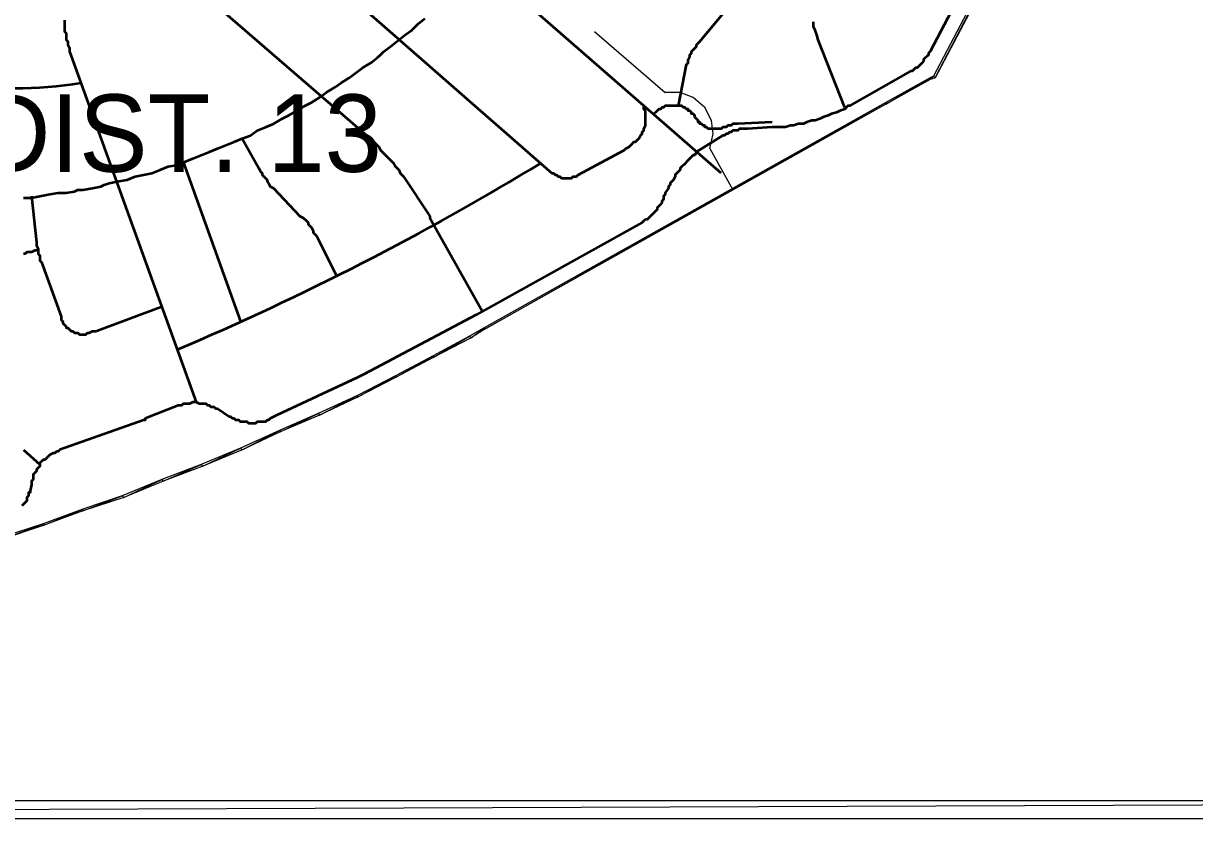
# Model space of a CAD drawing. Header units: inches. Extents: x 27 to 868, y 19 to 613.
# Drawn here: x 785.18 to 817.22, y 513.32 to 535.07 of the extents above; entities that cross this region are included whole.
import ezdxf

# ---------------------------------------------------------------- set-up
doc = ezdxf.new("R2010")
doc.units = ezdxf.units.IN
doc.header["$MEASUREMENT"] = 0
doc.layers.add('PDF_Geometry', color=7, linetype='Continuous')
doc.layers.add('PDF_Text', color=7, linetype='Continuous')
doc.styles.add('PDF Arial', font='arial.ttf')

msp = doc.modelspace()

# ---------------------------------------------------------------- linework, layer by layer
at = {"layer": 'PDF_Geometry', "color": 8, "lineweight": 35}
for points in [[(804.27, 530.976), (786.437, 546.513)], [(786.977, 542.054), (799.632, 530.976), (799.677, 530.976), (799.722, 530.931), (799.767, 530.931), (799.812, 530.886), (799.857, 530.886), (799.902, 530.841), (799.947, 530.841), (799.992, 530.841), (800.037, 530.841), (800.082, 530.841), (800.127, 530.841), (800.172, 530.841), (800.217, 530.886), (800.262, 530.886), (800.307, 530.886), (800.352, 530.931), (801.613, 531.607), (801.658, 531.652), (801.748, 531.697), (801.793, 531.742), (801.838, 531.787), (801.883, 531.832), (801.928, 531.832), (801.973, 531.877), (802.018, 531.922), (802.063, 532.012), (802.108, 532.057), (802.108, 532.102), (802.153, 532.147), (802.153, 532.192), (802.199, 532.282), (802.199, 532.327), (802.199, 532.372), (802.199, 532.462), (802.199, 532.507), (802.199, 532.552), (802.199, 532.642), (802.199, 532.687), (802.153, 532.732), (802.153, 532.777), (802.153, 532.823)], [(813.952, 541.874), (809.989, 534.309), (809.944, 534.264), (809.944, 534.219), (809.899, 534.174), (809.854, 534.129), (809.809, 534.084), (809.809, 534.038), (809.764, 533.993), (809.719, 533.948), (809.674, 533.903), (809.629, 533.858), (809.584, 533.858), (809.539, 533.813), (809.494, 533.768), (809.449, 533.768), (807.783, 532.823), (807.738, 532.823), (807.648, 532.732), (807.513, 532.687), (807.423, 532.642), (807.287, 532.597), (807.197, 532.552), (807.062, 532.507), (806.972, 532.462), (806.837, 532.417), (806.747, 532.417), (806.612, 532.372), (806.522, 532.327), (806.387, 532.327), (806.252, 532.282), (806.162, 532.282), (806.026, 532.237), (805.891, 532.237), (805.801, 532.237), (805.666, 532.237), (804.991, 532.192), (804.946, 532.192), (804.901, 532.192), (804.811, 532.192), (804.765, 532.192), (804.721, 532.147), (804.675, 532.147), (804.585, 532.147), (804.54, 532.102), (804.495, 532.102), (804.45, 532.057), (804.405, 532.057), (804.36, 532.012), (804.315, 532.012), (803.595, 531.562), (803.55, 531.472), (803.505, 531.472), (803.46, 531.427), (803.414, 531.381), (803.369, 531.336), (803.324, 531.291), (803.279, 531.246), (803.234, 531.201), (803.189, 531.156), (803.144, 531.111), (803.144, 531.066), (803.099, 531.021), (803.054, 530.976), (803.009, 530.931), (803.009, 530.886), (802.964, 530.796), (802.919, 530.751), (802.874, 530.706), (802.874, 530.661), (802.829, 530.616), (802.829, 530.571), (802.739, 530.436), (802.739, 530.391), (802.694, 530.346), (802.694, 530.256), (802.649, 530.211), (802.649, 530.166), (802.604, 530.121), (802.559, 530.076), (802.514, 530.03), (802.514, 529.985), (802.469, 529.94), (802.424, 529.895), (802.379, 529.85), (802.334, 529.805), (802.289, 529.76), (802.244, 529.715), (802.199, 529.715), (802.154, 529.67), (802.108, 529.625), (797.56, 527.103), (794.498, 525.482), (794.408, 525.437), (794.318, 525.392), (792.111, 524.356), (792.021, 524.311), (791.931, 524.266), (791.886, 524.221), (791.841, 524.221), (791.796, 524.176), (791.706, 524.176), (791.661, 524.176), (791.616, 524.176), (791.571, 524.176), (791.526, 524.131), (791.481, 524.131), (791.436, 524.131), (791.345, 524.131), (791.3, 524.176), (791.255, 524.176), (791.165, 524.176), (791.12, 524.176), (791.075, 524.221), (791.03, 524.221), (790.985, 524.221), (790.94, 524.266), (790.895, 524.266), (790.85, 524.311), (790.805, 524.311), (790.49, 524.536), (790.445, 524.536), (790.4, 524.581), (790.355, 524.581), (790.31, 524.581), (790.265, 524.626), (790.22, 524.626), (790.175, 524.671), (790.085, 524.671), (790.04, 524.671), (789.995, 524.671), (789.904, 524.717), (789.859, 524.717), (789.814, 524.717), (789.724, 524.671), (789.679, 524.671), (789.634, 524.671), (789.544, 524.671), (789.499, 524.626), (789.454, 524.626), (789.409, 524.626), (788.508, 524.266), (788.508, 524.221), (788.463, 524.221), (786.167, 523.411), (786.122, 523.366), (786.077, 523.366), (786.032, 523.32), (785.986, 523.32), (785.896, 523.275), (785.851, 523.23), (785.806, 523.185), (785.761, 523.14), (785.716, 523.14), (785.671, 523.095), (785.626, 523.05), (785.626, 522.96), (785.581, 522.915), (785.536, 522.87), (785.536, 522.825), (785.491, 522.78), (785.446, 522.735), (785.446, 522.645), (785.446, 522.6), (785.401, 522.555), (785.401, 522.465), (785.356, 522.285), (785.356, 522.24), (785.311, 522.24), (785.311, 522.195), (785.311, 522.15), (785.266, 522.105), (785.266, 522.015), (785.221, 521.969), (785.176, 521.924), (785.131, 521.879)], [(788.688, 537.101), (794.723, 531.877), (794.813, 531.787), (794.903, 531.697), (794.948, 531.607), (795.038, 531.517), (795.128, 531.427), (795.218, 531.336), (795.308, 531.246), (795.353, 531.156), (795.444, 531.066), (795.488, 530.976), (795.579, 530.886), (796.299, 529.805), (796.299, 529.76), (797.74, 527.193)], [(785.176, 530.301), (785.401, 530.301), (785.626, 530.346), (785.851, 530.391), (786.122, 530.436), (786.347, 530.436), (786.572, 530.481), (786.662, 530.526), (786.797, 530.526), (787.067, 530.571), (787.292, 530.616), (787.383, 530.661), (787.518, 530.706), (787.743, 530.751), (788.013, 530.796), (788.238, 530.886), (788.463, 530.931), (788.688, 530.976), (788.914, 531.066), (789.139, 531.156), (789.364, 531.201), (789.589, 531.291), (789.814, 531.381), (790.039, 531.472), (790.265, 531.562), (790.49, 531.652), (790.715, 531.742), (790.94, 531.832), (791.165, 531.922), (791.39, 532.012), (791.571, 532.147), (791.796, 532.237), (792.021, 532.327), (792.246, 532.462), (792.426, 532.552), (792.651, 532.687), (792.877, 532.823), (793.057, 532.913), (793.282, 533.048), (793.462, 533.183), (793.687, 533.318), (793.867, 533.453), (794.092, 533.588), (794.273, 533.723), (794.453, 533.858), (794.678, 533.993), (794.858, 534.129), (794.948, 534.219), (795.038, 534.309), (795.218, 534.444), (795.398, 534.579), (795.624, 534.759), (795.804, 534.894), (795.984, 535.074), (796.164, 535.209)], [(803.099, 532.823), (803.324, 533.948), (803.369, 533.993), (803.369, 534.038), (803.369, 534.083), (803.414, 534.174), (803.414, 534.219), (803.459, 534.264), (803.459, 534.309), (803.505, 534.354), (803.55, 534.399), (803.595, 534.444), (803.595, 534.489), (803.64, 534.534), (803.685, 534.579), (804.36, 535.389)], [(786.302, 535.164), (786.302, 535.074), (786.302, 535.029), (786.302, 534.984), (786.302, 534.894), (786.302, 534.849), (786.347, 534.804), (786.347, 534.714), (786.347, 534.669), (786.347, 534.624), (786.392, 534.579), (786.392, 534.489), (786.437, 534.399), (786.437, 534.309), (789.904, 524.717)], [(807.648, 532.778), (806.927, 534.624), (806.882, 534.759), (806.837, 534.894), (806.792, 534.984), (806.792, 535.119)], [(805.666, 532.372), (804.72, 532.327), (804.675, 532.327), (804.585, 532.327), (804.54, 532.282), (804.495, 532.282), (804.45, 532.282), (804.405, 532.237), (804.315, 532.237), (804.27, 532.192), (804.225, 532.192), (804.18, 532.192), (804.135, 532.192), (804.09, 532.192), (804.045, 532.192), (804, 532.192), (803.955, 532.192), (803.91, 532.192), (803.865, 532.237), (803.82, 532.237), (803.82, 532.282), (803.775, 532.282), (803.73, 532.327), (803.685, 532.327), (803.685, 532.372), (803.64, 532.372), (803.64, 532.417), (803.595, 532.462), (803.55, 532.507), (803.55, 532.552), (803.505, 532.597), (803.46, 532.597), (803.46, 532.642), (803.414, 532.687), (803.369, 532.687), (803.369, 532.732), (803.324, 532.732), (803.279, 532.778), (803.234, 532.778), (803.189, 532.823), (803.144, 532.823), (803.099, 532.823), (803.054, 532.823), (803.009, 532.823), (802.964, 532.823), (802.919, 532.823), (802.874, 532.823), (802.829, 532.823), (802.784, 532.823), (802.739, 532.823), (802.694, 532.778), (802.649, 532.778), (802.604, 532.732), (802.559, 532.732), (802.514, 532.687), (802.469, 532.642), (802.424, 532.597), (802.424, 532.597)], [(791.165, 531.922), (791.616, 531.111), (791.661, 531.021), (791.706, 530.976), (791.706, 530.931), (791.751, 530.886), (791.796, 530.841), (791.841, 530.796), (791.841, 530.751), (791.886, 530.706), (791.931, 530.616), (792.021, 530.571), (792.742, 529.805), (792.832, 529.76), (792.922, 529.67), (792.967, 529.625), (792.967, 529.58), (793.012, 529.535), (793.057, 529.49), (793.102, 529.4), (793.102, 529.355), (793.147, 529.31), (793.192, 529.265), (793.237, 529.175), (793.732, 528.184)], [(789.544, 531.291), (791.12, 526.923)], [(785.401, 530.346), (785.536, 529.085), (785.536, 528.995), (785.581, 528.905), (785.581, 528.815), (785.581, 528.77), (785.626, 528.725), (785.626, 528.679), (785.626, 528.589), (785.671, 528.544), (786.212, 527.058), (786.212, 527.013), (786.212, 526.968), (786.257, 526.923), (786.257, 526.878), (786.302, 526.833), (786.347, 526.788), (786.347, 526.743), (786.392, 526.743), (786.437, 526.698), (786.482, 526.653), (786.527, 526.653), (786.572, 526.608), (786.617, 526.608), (786.662, 526.608), (786.707, 526.563), (786.752, 526.563), (786.797, 526.563), (786.842, 526.563), (786.887, 526.563), (786.932, 526.608), (786.977, 526.608), (787.067, 526.653), (787.157, 526.653), (788.959, 527.328)], [(785.581, 528.86), (785.491, 528.86), (785.401, 528.815), (785.356, 528.815), (785.266, 528.815), (785.221, 528.77), (785.176, 528.77)], [(785.176, 523.411), (785.626, 523.005)]]:
    msp.add_lwpolyline(points, dxfattribs=at)
at = {"layer": 'PDF_Geometry', "color": 8, "lineweight": 0}
for points in [[(810.079, 533.633), (810.125, 533.588), (815.979, 544.847), (810.079, 533.633)], [(810.125, 533.588), (815.979, 544.847), (816.069, 544.847), (810.125, 533.588)], [(800.803, 534.849), (802.739, 533.183)], [(808.773, 532.913), (808.773, 532.868), (809.989, 533.588), (808.773, 532.913)], [(808.773, 532.868), (809.989, 533.588), (809.989, 533.543), (808.773, 532.868)], [(809.989, 533.588), (809.989, 533.543), (810.079, 533.633), (809.989, 533.588)], [(809.989, 533.543), (810.079, 533.633), (810.125, 533.588), (809.989, 533.543)], [(803.955, 531.652), (804.045, 532.057), (804, 532.417), (803.82, 532.778), (803.505, 533.048), (803.144, 533.183), (802.739, 533.183)], [(797.785, 526.743), (797.785, 526.698), (808.773, 532.913), (797.785, 526.743)], [(797.785, 526.698), (808.773, 532.913), (808.773, 532.868), (797.785, 526.698)], [(803.955, 531.652), (804.585, 530.526)], [(797.38, 526.518), (797.425, 526.473), (797.785, 526.743), (797.38, 526.518)], [(797.425, 526.473), (797.785, 526.743), (797.785, 526.698), (797.425, 526.473)], [(796.389, 525.977), (796.389, 525.932), (797.38, 526.518), (796.389, 525.977)], [(796.389, 525.932), (797.38, 526.518), (797.425, 526.473), (796.389, 525.932)], [(795.353, 525.437), (795.353, 525.392), (796.389, 525.977), (795.353, 525.437)], [(795.353, 525.392), (796.389, 525.977), (796.389, 525.932), (795.353, 525.392)], [(794.318, 524.897), (794.318, 524.852), (795.353, 525.437), (794.318, 524.897)], [(794.318, 524.852), (795.353, 525.437), (795.353, 525.392), (794.318, 524.852)], [(793.237, 524.401), (793.282, 524.356), (794.318, 524.897), (793.237, 524.401)], [(793.282, 524.356), (794.318, 524.897), (794.318, 524.852), (793.282, 524.356)], [(792.201, 523.951), (792.201, 523.906), (793.237, 524.401), (792.201, 523.951)], [(792.201, 523.906), (793.237, 524.401), (793.282, 524.356), (792.201, 523.906)], [(791.12, 523.456), (791.165, 523.411), (792.201, 523.951), (791.12, 523.456)], [(791.165, 523.411), (792.201, 523.951), (792.201, 523.906), (791.165, 523.411)], [(790.04, 523.005), (790.085, 522.96), (791.12, 523.456), (790.04, 523.005)], [(790.085, 522.96), (791.12, 523.456), (791.165, 523.411), (790.085, 522.96)], [(788.959, 522.6), (789.004, 522.555), (790.04, 523.005), (788.959, 522.6)], [(789.004, 522.555), (790.04, 523.005), (790.085, 522.96), (789.004, 522.555)], [(787.878, 522.15), (787.923, 522.105), (788.959, 522.6), (787.878, 522.15)], [(787.923, 522.105), (788.959, 522.6), (789.004, 522.555), (787.923, 522.105)], [(786.797, 521.789), (786.797, 521.744), (787.878, 522.15), (786.797, 521.789)], [(786.797, 521.744), (787.878, 522.15), (787.923, 522.105), (786.797, 521.744)], [(785.716, 521.384), (785.716, 521.339), (786.797, 521.789), (785.716, 521.384)], [(785.716, 521.339), (786.797, 521.789), (786.797, 521.744), (785.716, 521.339)], [(784.59, 521.024), (784.635, 520.979), (785.716, 521.384), (784.59, 521.024)], [(784.635, 520.979), (785.716, 521.384), (785.716, 521.339), (784.635, 520.979)]]:
    msp.add_lwpolyline(points, dxfattribs=at)
at = {"layer": 'PDF_Geometry', "lineweight": 0}
for points in [[(851.871, 513.323), (851.375, 513.818), (720.372, 513.323), (851.871, 513.323)], [(851.375, 513.818), (720.372, 513.323), (720.868, 513.818), (851.375, 513.818)]]:
    msp.add_lwpolyline(points, dxfattribs=at)
at = {"layer": 'PDF_Geometry', "color": 8, "lineweight": 35}
for centre, radius, start, end in [((784.938, 544.287), 10.987, 260.3928, 279.5044), ((759.249, 597.19), 77.165, 292.97507, 301.31149)]:
    msp.add_arc(centre, radius, start, end, dxfattribs=at)

# ---------------------------------------------------------------- texts
at = {"layer": 'PDF_Text', "color": 8, "insert": (783.884, 530.984), "char_height": 2.11777, "attachment_point": 7, "style": 'PDF Arial'}
msp.add_mtext('\\W0.950935;DIST. 13', dxfattribs=at)

doc.saveas('drawing.dxf')
